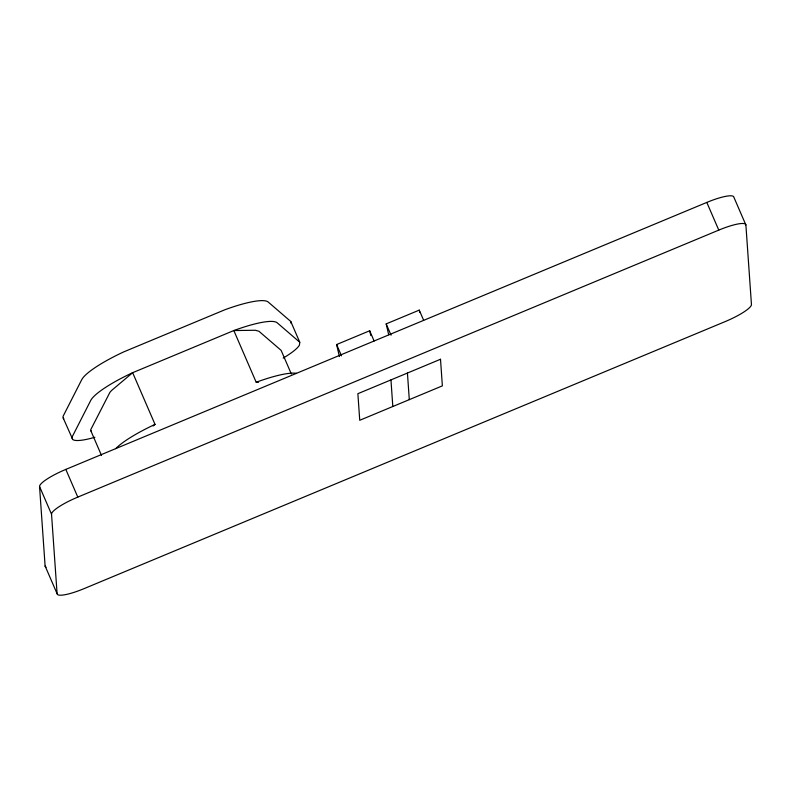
<?xml version="1.0" encoding="UTF-8"?>
<svg xmlns="http://www.w3.org/2000/svg" width="791" height="791" viewBox="0 0 791 791"><rect width="100%" height="100%" fill="white"/><g stroke="black" fill="none" stroke-linecap="round" stroke-linejoin="round"><path stroke-width="1.19" d="M153.167 425.963L155.026 424.391L132.661 372.69L233.829 330.549A59.374 11.667 -23.4 0 1 277.206 322.817L299.769 342.256L299.413 345.153A46.6 9.166 -23.4 0 1 283.188 358.076M339.398 356.553L336.62 344.54L369.684 330.767L374.103 340.961M388.678 334.702L386.176 323.895L419.25 310.121L423.64 320.276M65.821 469.409L706.808 202.417A28.98 5.695 -23.4 0 1 733.91 197.305L745.893 225L751.45 304.466A28.98 5.695 -23.4 0 1 725.179 321.591L84.192 588.583A28.98 5.695 -23.4 0 1 57.09 593.695L45.107 566L39.55 486.534A28.98 5.695 -23.4 0 1 65.821 469.409L77.795 497.104A28.98 5.695 -23.4 0 0 51.534 514.229L57.09 593.695M77.795 497.104L718.782 230.112A28.98 5.695 -23.4 0 1 745.893 225M291.335 373.985L281.131 350.373L258.914 331.241L255.335 330.262L233.829 330.549L256.195 382.251L258.588 382.221M299.769 342.256L290.781 321.482L268.218 302.043A59.374 11.667 -23.4 0 0 224.842 309.775L123.673 351.916A59.374 11.667 -23.4 0 0 81.71 379.729L63.062 416.343L63.171 417.945L72.782 439.549A46.6 9.166 -23.4 0 0 94.9 437.245M72.159 438.718L72.05 437.116L90.698 400.503A59.374 11.667 -23.4 0 1 132.661 372.69L114.062 388.381A39.075 7.683 -23.4 0 0 109.89 392.395L90.738 429.681L91.123 431.115M63.171 417.945L63.794 418.775M706.808 202.417L718.782 230.112M386.176 323.895L391.061 335.186M336.62 344.54L341.494 355.831M90.807 430.7L101.505 455.428M39.55 486.534L51.534 514.229M419.25 310.121L419.803 312.524M369.684 330.767L370.801 335.572M407.434 373.045L409.293 399.643M390.952 379.907L392.811 406.505M290.781 321.482L290.9 323.094M115.743 448.645A59.374 11.667 -23.4 0 1 155.026 424.391M256.195 382.251A59.374 11.667 -23.4 0 1 296.556 373.332M46.125 567.177A28.98 5.695 -23.4 0 1 45.107 566M440.508 359.262L357.878 393.691L359.737 420.288L442.367 385.87L440.508 359.262"/></g></svg>
